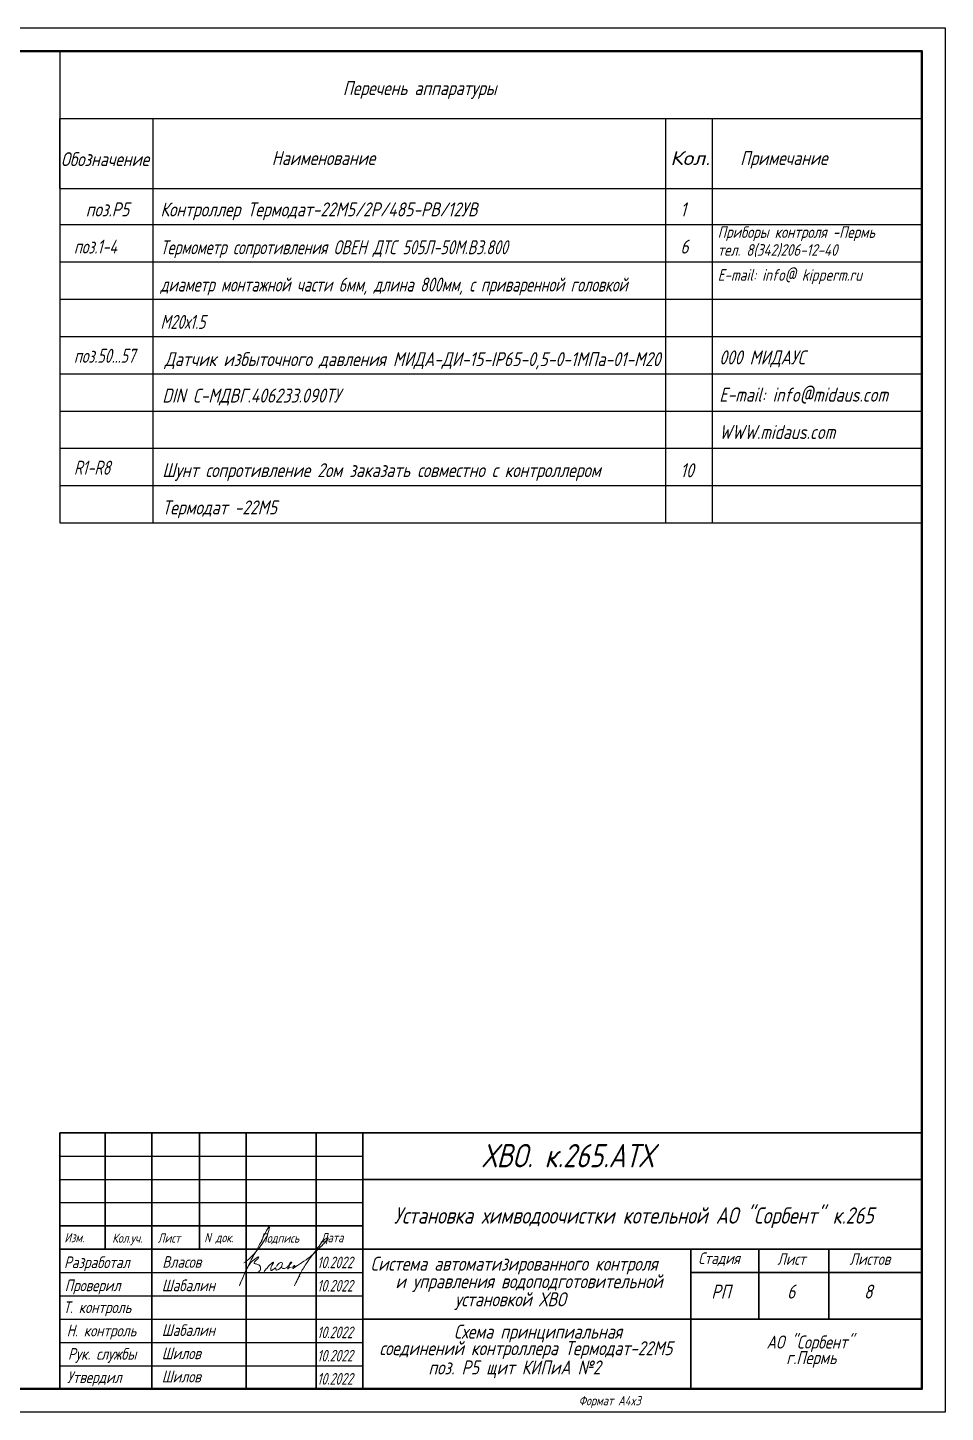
# Model space of a CAD drawing. Header units: millimetres. Extents: x 1131 to 1719, y -305 to -8.
# Drawn here: x 1522 to 1718.8, y -304.9 to -7.9 of the extents above; entities that cross this region are included whole.
import ezdxf
from ezdxf.enums import TextEntityAlignment as Align

# ---------------------------------------------------------------- set-up
doc = ezdxf.new("R2010")
doc.units = ezdxf.units.MM
doc.layers.add('MAIN', color=7, linetype='Continuous', lineweight=50)
doc.layers.add('Текст', color=7, linetype='Continuous', lineweight=50)
doc.layers.add('АСУТП', color=7, linetype='Continuous')
doc.layers.add('проводка', color=184, linetype='Continuous')
doc.styles.add('GOST тип А', font='GOST_A.TTF', dxfattribs={"oblique": 15})
doc.styles.get("Standard").update_dxf_attribs({"font": 'GOST_A.TTF', "oblique": 15})
doc.styles.add('АСУТП', font='GOST_A.TTF', dxfattribs={"oblique": 15})

# ---------------------------------------------------------------- blocks, each defined once
blk = doc.blocks.new('Власов')
at = {"layer": 'проводка', "lineweight": 18}
for points in [[(-0.58, 2.47), (1.27, 4.07), (2.73, 5.82), (3.82, 7.33), (4.64, 9.02), (4.84, 10.28), (4.04, 8.93), (3.16, 7.2), (1.39, 3.86), (0.52, 2.26), (-1.55, -2.37), (-0.72, -0.35), (0.34, 1.8), (1.73, 3.31), (2.62, 3.78), (2.31, 3.3), (1.91, 2.96), (1.61, 2.44), (2.21, 2.21), (2.85, 1.83), (2.99, 1.4), (2.77, 0.75), (2.36, 0.49), (2.18, 0.43), (2.07, 0.4), (1.98, 0.4)], [(3.73, 0.66), (4.37, 1.39), (4.91, 2.01), (5.22, 2.29), (5.78, 2.66), (5.59, 2.28), (5.16, 1.05), (5.19, 0.9), (5.7, 1.1), (6.25, 1.38), (6.27, 1.2), (6.3, 1.02), (7.02, 1.21), (7.63, 2.13), (7.63, 2.52), (6.76, 2.22), (6.42, 1.7)]]:
    blk.add_spline(points, degree=3, dxfattribs=at)
for points, knots in [([(9.73, 1.6), (9.73, 1.6), (10.28, 1.61), (10.33, 1.73), (10.3, 1.95), (10.1, 1.88), (9.94, 1.44), (9.82, 1.2), (10.65, 1.75), (14.06, 4.01), (14.83, 4.98), (18.2, 8.2), (16.58, 7.61), (15.42, 5.89), (12.84, 2.54), (12.14, 1.35), (11.17, -0.37), (10.2, -2.51), (10.72, -1.41), (10.96, -1), (11.17, -0.6), (11.31, -0.38), (11.4, -0.29)], [5.202172, 5.202172, 5.202172, 5.202172, 5.207482, 5.981017, 6.074049, 6.477149, 7.534813, 8.416864, 10.873297, 16.080912, 19.105162, 21.731982, 23.469351, 25.755203, 29.311429, 34.513333, 38.416271, 38.862024, 39.053994, 43.961574, 49.897464, 51.239132, 51.239132, 51.239132, 51.239132]), ([(7.53, 1.66), (7.5, 1.54), (7.54, 1.28), (8.01, 1.24), (8.83, 1.57), (9.1, 2.08), (9.9, 2.69), (9.43, 2.64), (9.3, 2.52), (9.14, 2.21), (9.04, 1.25), (8.71, 1.13), (8.92, 1.39), (9.3, 1.54), (9.6, 1.6)], [0, 0, 0, 0, 0.614094, 1.118723, 1.807789, 3.045572, 4.744461, 5.191863, 5.576495, 6.389957, 8.441618, 9.345517, 10.182193, 10.758393, 10.758393, 10.758393, 10.758393])]:
    blk.add_open_spline(points, degree=3, knots=knots, dxfattribs=at)

msp = doc.modelspace()

# ---------------------------------------------------------------- linework, layer by layer
for p, q in [((1131.12, -7.93), (1718.84, -7.93)), ((1718.84, -7.93), (1718.84, -304.93)), ((1718.84, -304.93), (1131.12, -304.93))]:
    msp.add_line(p, q)
at = {"linetype": 'Continuous'}
for p, q in [((1528.84, -12.93), (1528.84, -42.39)), ((1528.84, -27.39), (1713.84, -27.39)), ((1528.84, -42.39), (1528.84, -27.39)), ((1548.84, -27.39), (1548.84, -114.15)), ((1658.84, -27.39), (1658.84, -114.15)), ((1668.84, -27.39), (1668.84, -114.15)), ((1528.84, -42.39), (1713.84, -42.39)), ((1528.84, -42.39), (1528.84, -114.15)), ((1528.84, -50.15), (1713.84, -50.15)), ((1528.84, -58.15), (1713.84, -58.15)), ((1528.84, -66.15), (1713.84, -66.15)), ((1528.84, -74.15), (1713.84, -74.15)), ((1528.84, -82.15), (1713.84, -82.15)), ((1528.84, -90.15), (1713.84, -90.15)), ((1528.84, -98.15), (1713.84, -98.15)), ((1528.84, -106.15), (1713.84, -106.15)), ((1528.84, -114.15), (1713.84, -114.15))]:
    msp.add_line(p, q, dxfattribs=at)
at = {"color": 0, "linetype": 'ByBlock', "lineweight": 30}
for p, q in [((1528.84, -244.96), (1528.84, -299.92)), ((1664.22, -299.92), (1664.22, -269.96)), ((1678.84, -284.96), (1678.84, -269.96)), ((1693.84, -284.96), (1693.84, -269.96)), ((1664.22, -274.96), (1713.84, -274.96))]:
    msp.add_line(p, q, dxfattribs=at)
at = {"color": 0, "linetype": 'Continuous', "lineweight": 30}
for p, q in [((1528.84, -244.96), (1713.84, -244.96)), ((1538.59, -244.96), (1538.59, -269.96)), ((1548.59, -244.96), (1548.59, -299.96)), ((1558.84, -244.96), (1558.84, -269.96)), ((1568.84, -244.96), (1568.84, -299.96)), ((1583.84, -244.96), (1583.84, -299.96)), ((1593.84, -244.96), (1593.84, -299.96)), ((1593.84, -254.96), (1713.84, -254.96)), ((1528.84, -264.96), (1593.84, -264.96)), ((1528.84, -269.96), (1713.84, -269.96)), ((1593.84, -284.96), (1713.84, -284.96))]:
    msp.add_line(p, q, dxfattribs=at)
at = {"color": 0, "linetype": 'Continuous'}
for p, q in [((1528.84, -249.96), (1593.84, -249.96)), ((1528.84, -254.96), (1593.84, -254.96)), ((1528.84, -259.96), (1593.84, -259.96)), ((1528.84, -274.96), (1593.84, -274.96)), ((1528.84, -279.96), (1593.84, -279.96)), ((1528.84, -279.96), (1593.84, -279.96)), ((1528.84, -284.96), (1593.84, -284.96)), ((1528.84, -289.96), (1593.84, -289.96)), ((1528.84, -294.96), (1593.84, -294.96))]:
    msp.add_line(p, q, dxfattribs=at)
at = {"layer": 'MAIN', "color": 7, "linetype": 'Continuous', "lineweight": -3}
msp.add_line((1131.12, -7.93), (1693.09, -7.93), dxfattribs=at)
at = {"layer": 'MAIN', "color": 7, "linetype": 'Continuous', "lineweight": 40}
msp.add_lwpolyline([(1151.12, -299.93), (1151.12, -12.93), (1713.84, -12.93), (1713.84, -299.93)], close=True, dxfattribs=at)

# ---------------------------------------------------------------- block references
at = {"color": 0, "lineweight": 15}
msp.add_blockref('Власов', (1568.95, -275.37, -10), dxfattribs=at)

# ---------------------------------------------------------------- texts
at = {"linetype": 'Continuous', "style": 'GOST тип А', "oblique": 15}
for s, p in [('Перечень аппаратуры', (1589.59, -22.39)), ('Обозначение', (1529.09, -37.63)), ('Наименование', (1574.34, -37.39)), ('Примечание', (1674.84, -37.39)), ('Датчик избыточного давления МИДА-ДИ-15-IP65-0,5-0-1MПа-01-М20', (1551.34, -80.53)), ('Схема принципиальная ', (1613.42, -289.12)), ('соединений контроллера Термодат-22М5', (1597.43, -292.68)), ('поз. Р5 щит КИПиА №2', (1607.93, -296.81))]:
    msp.add_text(s, height=3, dxfattribs=at).set_placement(p)
at = {"linetype": 'Continuous', "style": 'GOST тип А', "oblique": 15, "width": 1.441394}
msp.add_text('Кол.', height=3, dxfattribs=at).set_placement((1659.84, -37.39), (1668.34, -37.39), align=Align.FIT)
at = {"color": 7, "linetype": 'Continuous', "oblique": 15}
for s, height, p in [('ХВО. к.265.АТХ', 5, (1619.46, -252.38)), ('Установка химводоочистки котельной АО "Сорбент" к.265', 3.5, (1600.54, -264.46)), ('Система автоматизированного контроля', 3, (1595.53, -274.55)), ('и управления водоподготовительной', 3, (1600.87, -278.32)), ('установкой ХВО', 3, (1613.62, -282.2))]:
    msp.add_text(s, height=height, dxfattribs=at).set_placement(p)
at = {"color": 0, "linetype": 'Continuous', "oblique": 15}
for s, height, p in [('Изм.', 2, (1529.84, -268.46)), ('N док.', 2, (1559.84, -268.46)), ('Дата', 2, (1584.84, -268.46)), ('Разработал', 2.5, (1529.76, -274)), ('Власов', 2.5, (1550.84, -273.94)), ('Стадия', 2.5, (1665.84, -273.13)), ('Лист', 2.5, (1682.78, -273.31)), ('Листов ', 2.5, (1698.29, -273.31)), ('Проверил', 2.5, (1529.91, -278.96)), ('Шабалин', 2.5, (1550.74, -278.96)), ('Т. контроль', 2.5, (1529.6, -283.65)), ('Н. контроль', 2.5, (1530.32, -288.65)), ('Шабалин', 2.5, (1550.74, -288.56)), ('АО "Сорбент"', 2.8, (1680.48, -291.26)), ('Шилов', 2.5, (1550.74, -293.54)), ('Рук. службы', 2.5, (1530.6, -293.65)), ('г.Пермь', 2.8, (1684.72, -294.6)), ('Утвердил', 2.5, (1530.4, -298.66)), ('Шилов', 2.5, (1550.74, -298.51))]:
    msp.add_text(s, height=height, dxfattribs=at).set_placement(p)
at = {"color": 7, "oblique": 15}
for s, p in [('Кол.уч.', (1540.09, -268.56)), ('Лист', (1549.85, -268.56)), ('Подпись', (1571.84, -268.56))]:
    msp.add_text(s, height=2, dxfattribs=at).set_placement(p)
at = {"color": 0, "linetype": 'Continuous', "style": 'АСУТП', "oblique": 15, "width": 0.9}
for p in [(1584.06, -274.03), (1584.06, -279.03), (1584.06, -289.03), (1584.06, -294.03), (1584.06, -299)]:
    msp.add_text('10.2022', height=2.5, dxfattribs=at).set_placement(p)
at = {"linetype": 'Continuous', "oblique": 15}
msp.add_text('Формат A4x3', height=2, dxfattribs=at).set_placement((1640.17, -303.43))
at = {"layer": 'MAIN', "color": 7, "linetype": 'Continuous', "lineweight": -3, "style": 'GOST тип А', "oblique": 15}
for s, height, p in [('поз.Р5', 3, (1534.42, -48.41)), ('Контроллер Термодат-22М5/2Р/485-РВ/12УВ', 3, (1550.44, -48.41)), ('1', 3, (1662, -48.41)), ('6', 3, (1662, -56.38)), ('Приборы контроля -Пермь', 2.5, (1670, -53.02)), ('тел. 8(342)206-12-40', 2.5, (1670, -56.86)), ('Е-mail: info@ kipperm.ru', 2.5, (1670, -62.21)), ('10', 3, (1662, -104.38))]:
    msp.add_text(s, height=height, dxfattribs=at).set_placement(p)
at = {"layer": 'MAIN', "color": 7, "linetype": 'Continuous', "lineweight": -3, "style": 'GOST тип А', "oblique": 15, "width": 0.9}
for s, p in [('поз.1-4', (1531.88, -56.38)), ('Термометр сопротивления ОВЕН ДТС 505Л-50М.ВЗ.800', (1550.44, -56.53)), ('диаметр монтажной части 6мм, длина 800мм, с приваренной головкой', (1550.44, -64.53)), ('М20х1.5', (1550.44, -72.53)), ('поз.50...57', (1531.88, -79.81)), ('R1-R8', (1531.88, -103.81))]:
    msp.add_text(s, height=3, dxfattribs=at).set_placement(p)
at = {"layer": 'АСУТП', "linetype": 'Continuous', "style": 'АСУТП', "oblique": 15}
for s, p in [('000 МИДАУС', (1670.34, -80.15)), ('Е-mail: info@midaus.com', (1670.34, -88.15)), ('WWW.midaus.com', (1670.34, -96.15))]:
    msp.add_text(s, height=3, dxfattribs=at).set_placement(p)
at = {"layer": 'АСУТП', "linetype": 'Continuous', "lineweight": -3, "style": 'АСУТП', "oblique": 15}
for s, p in [('DIN C-МДВГ.406233.090ТУ ', (1550.84, -88.34)), ('Шунт сопротивление 2ом заказать совместно с контроллером ', (1550.84, -104.34)), ('Термодат -22М5', (1550.84, -112.34))]:
    msp.add_text(s, height=3, dxfattribs=at).set_placement(p)
at = {"layer": 'Текст', "lineweight": -3, "oblique": 15}
for s, p in [('РП', (1668.65, -280.54, 10)), ('6', (1684.9, -280.54, 10)), ('8', (1701.4, -280.54, 10))]:
    msp.add_text(s, height=3, dxfattribs=at).set_placement(p)

doc.saveas('drawing.dxf')
